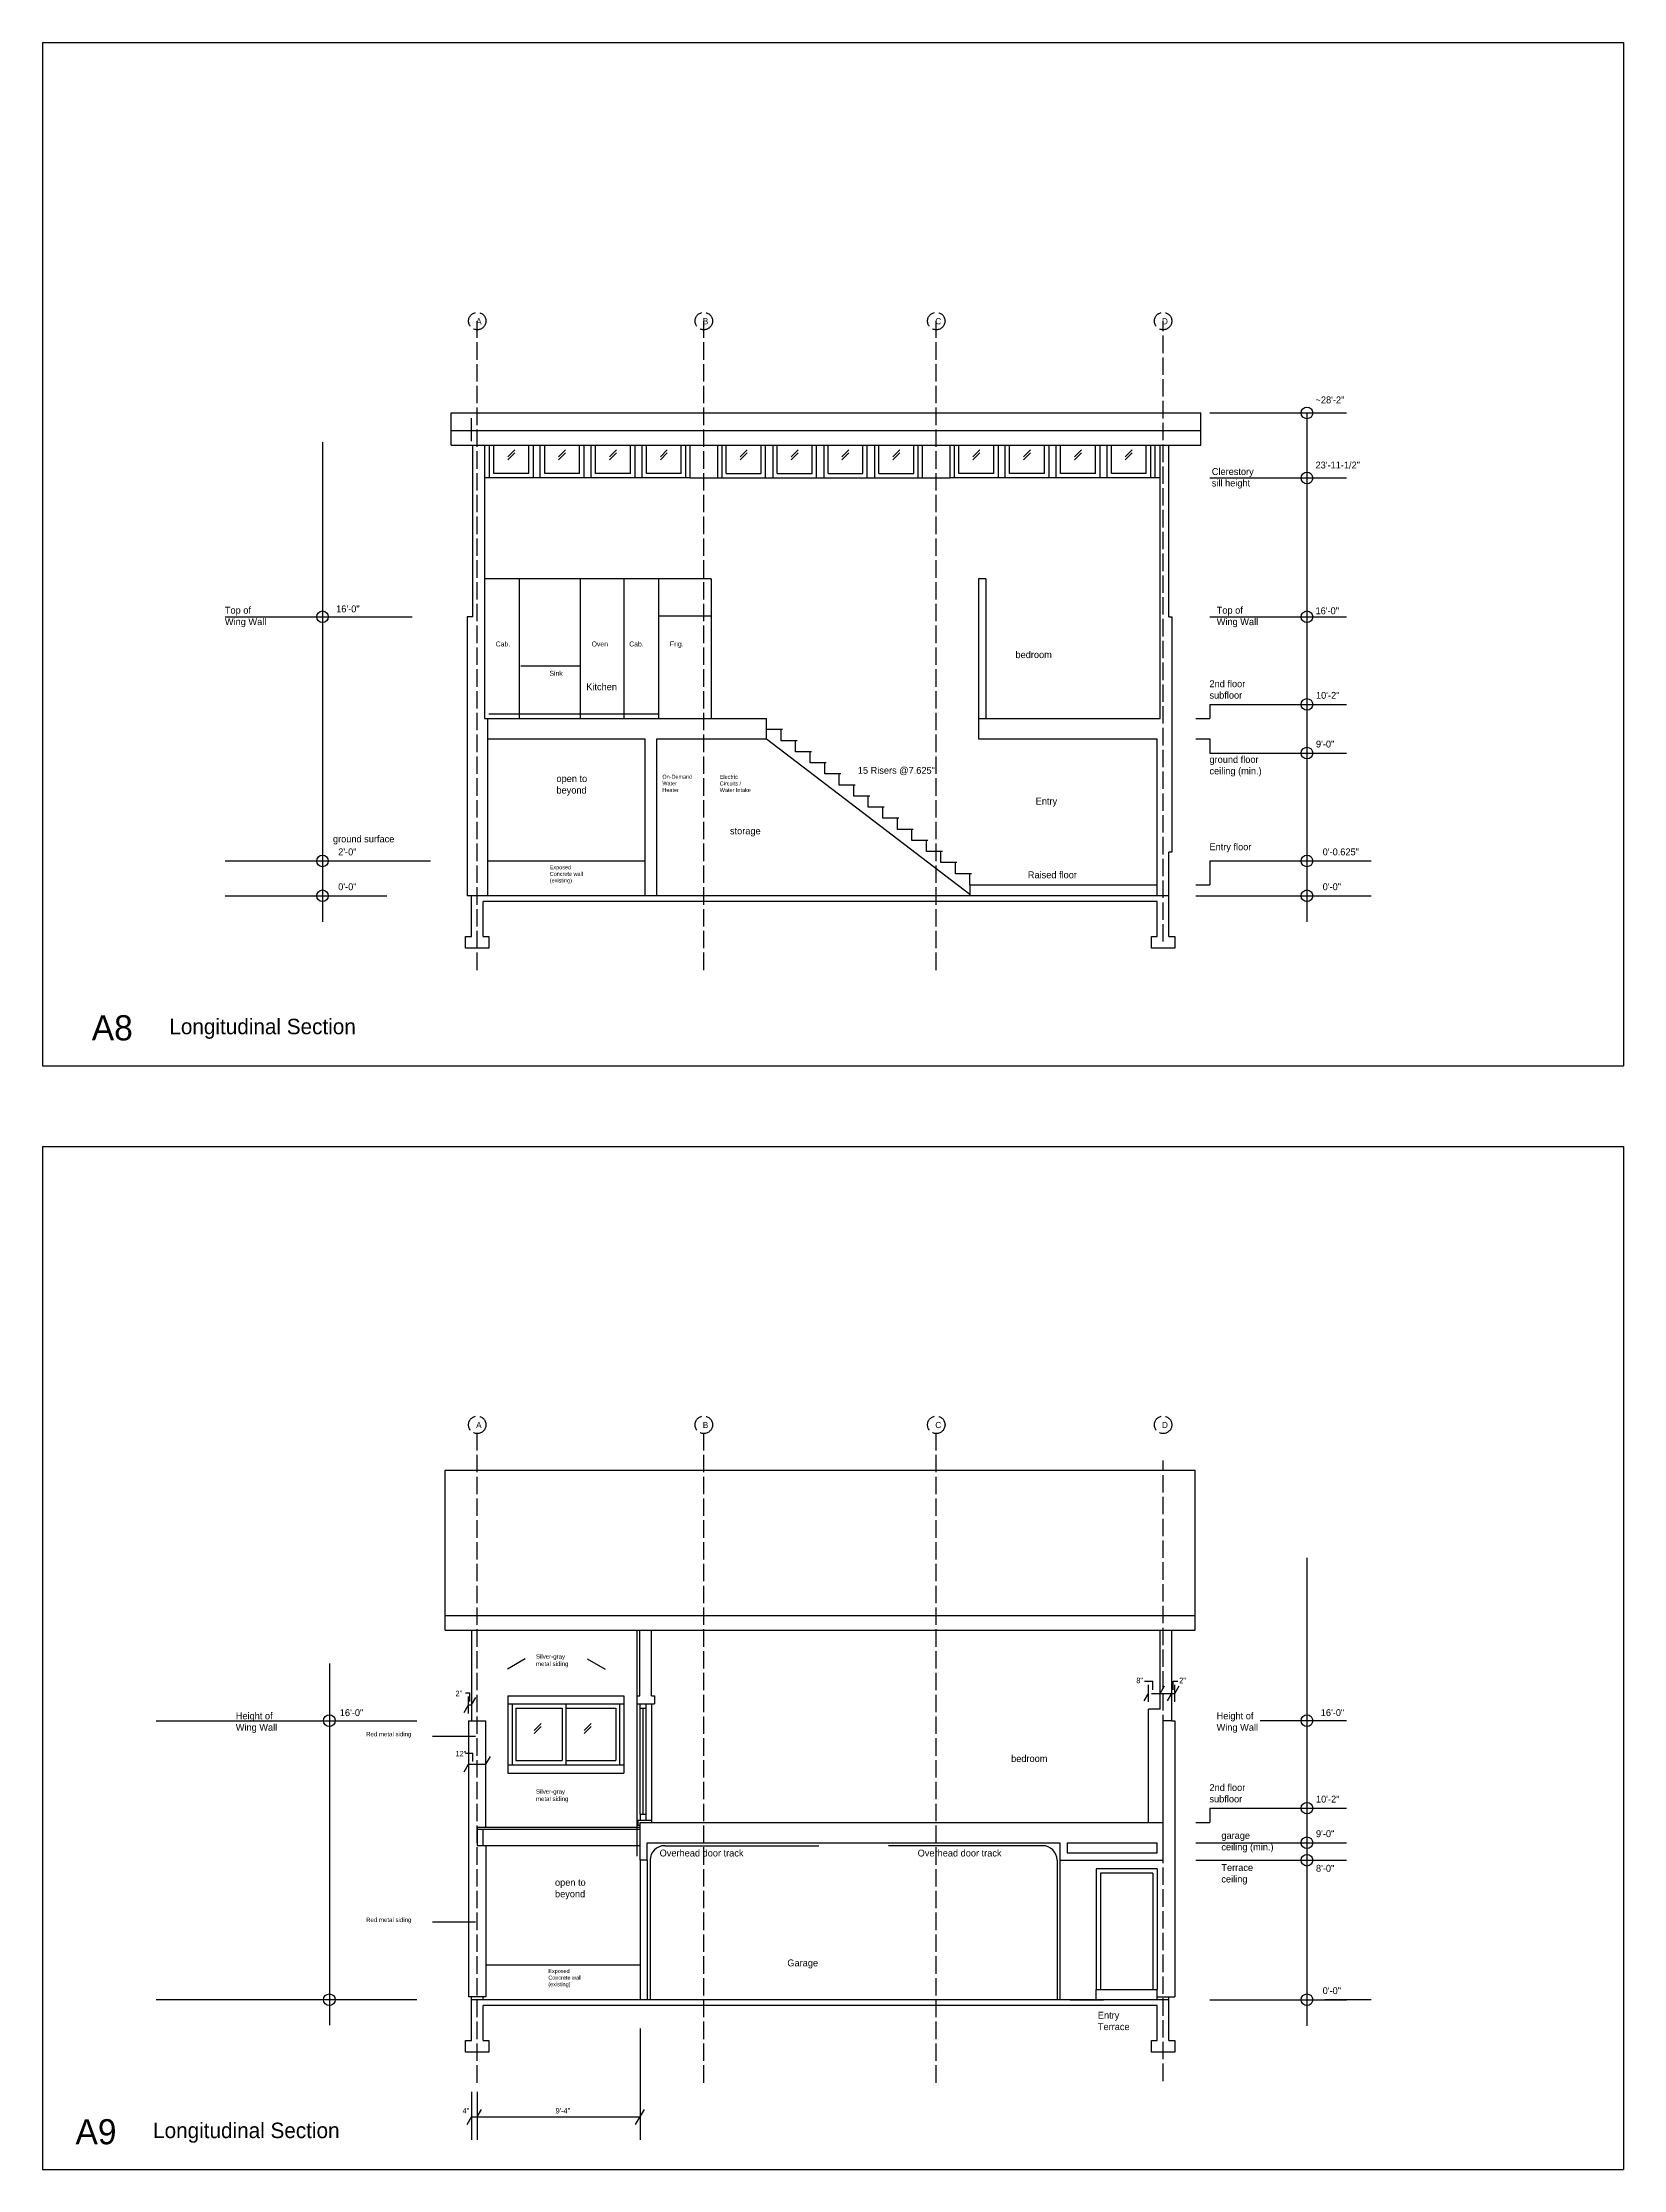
# Model space of a CAD drawing. Header units: inches. Extents: x -173 to 6851, y -308 to 3486.
# Drawn here: x 3365 to 4453, y 1971 to 3434 of the extents above; entities that cross this region are included whole.
import ezdxf

# ---------------------------------------------------------------- set-up
doc = ezdxf.new("R2010")
doc.units = ezdxf.units.IN
doc.header["$MEASUREMENT"] = 0
doc.linetypes.add('ACAD_ISO02W100', pattern=[15, 12, -3])
for name, color, linetype in [('const', 7, 'Continuous'), ('e1', 7, 'Continuous'), ('e2', 251, 'Continuous'), ('grid', 252, 'ACAD_ISO02W100'), ('millwork', 253, 'Continuous'), ('stairs', 140, 'Continuous'), ('walls', 7, 'Continuous')]:
    doc.layers.add(name, color=color, linetype=linetype)

msp = doc.modelspace()

# ---------------------------------------------------------------- linework, layer by layer
for p, q in [((3365.1, 3434.3), (3365.1, 2730.3)), ((3365.1, 3434.3), (4453.1, 3434.3)), ((4453.1, 3434.3), (4453.1, 2730.3)), ((3365.1, 2730.3), (4453.1, 2730.3)), ((3365.1, 2674.8), (3365.1, 1970.8)), ((3365.1, 2674.8), (4453.1, 2674.8)), ((4453.1, 2674.8), (4453.1, 1970.8)), ((3365.1, 1970.8), (4453.1, 1970.8))]:
    msp.add_line(p, q)
at = {"layer": 'const'}
for p, q in [((4123.3, 2293.2), (4126.3, 2298.4)), ((4134.3, 2298.4), (4137.3, 2303.5)), ((4139.3, 2293.2), (4142.3, 2298.4)), ((4144.3, 2298.4), (4147.3, 2303.5)), ((3655.3, 2285.2), (3658.3, 2290.4)), ((3660.3, 2290.4), (3663.3, 2295.5)), ((3670.3, 2249.7), (3673.3, 2254.9)), ((3655.3, 2244.5), (3658.3, 2249.7)), ((3657.3, 2001.7), (3660.3, 2006.9)), ((3664.3, 2006.9), (3667.3, 2012.1)), ((3773.3, 2001.7), (3779.3, 2012.1))]:
    msp.add_line(p, q, dxfattribs=at)
at = {"layer": 'e1'}
for p, q in [((4140.3, 3039.2), (4142.3, 3039.2)), ((3776.2, 2296.7), (3776.2, 2341.9)), ((3784.2, 2296.7), (3784.2, 2341.9)), ((4134.3, 2287.6), (4134.3, 2341.9)), ((4142.3, 2279.6), (4142.3, 2341.9)), ((3774.2, 2296.7), (3774.2, 2291.2)), ((3774.2, 2296.7), (3776.2, 2296.7)), ((3774.2, 2291.2), (3786.3, 2291.2)), ((3776.2, 2291.2), (3776.2, 2288.2)), ((3776.2, 2288.2), (3780.3, 2288.2)), ((3778.2, 2288.2), (3778.2, 2215.3)), ((3780.3, 2291.2), (3780.3, 2288.2)), ((3784.2, 2296.7), (3786.3, 2296.7)), ((3786.3, 2296.7), (3786.3, 2291.2)), ((4126.3, 2209.6), (4126.3, 2287.6)), ((4134.3, 2287.6), (4126.3, 2287.6)), ((4136.3, 2209.6), (4136.3, 2279.6)), ((4142.3, 2279.6), (4136.3, 2279.6)), ((3774.8, 2211.2), (3780.3, 2211.2)), ((3774.8, 2211.2), (3774.8, 2207.7)), ((3776.3, 2215.2), (3780.3, 2215.2)), ((3776.3, 2215.2), (3776.3, 2211.2)), ((3780.3, 2215.2), (3780.3, 2211.2)), ((3780.3, 2211.2), (3784.4, 2211.2)), ((3784.4, 2209.6), (3784.4, 2211.2)), ((3776.3, 2206.2), (3664.3, 2206.2)), ((3664.3, 2206.2), (3664.3, 2193.7)), ((3776.3, 2204.7), (3664.3, 2204.7)), ((3668.3, 2193.7), (3668.3, 2204.7)), ((3774.8, 2207.7), (3776.3, 2207.7)), ((3776.3, 2183.6), (3776.3, 2209.6)), ((3781.3, 2183.6), (3776.3, 2183.6))]:
    msp.add_line(p, q, dxfattribs=at)
at = {"layer": 'e2'}
for p, q in [((4168.4, 3179.5), (4262.5, 3179.5)), ((4235.3, 3179.5), (4235.3, 2829.3)), ((3660.3, 3160.1), (3660.3, 3175.8)), ((3557.8, 3159.4), (3557.8, 2829.3)), ((3672.7, 3134.7), (3672.7, 3157.4)), ((3675.7, 3137.7), (3675.7, 3157.4)), ((3685.3, 3149.3), (3690.1, 3154.1)), ((3685.3, 3147.3), (3690.1, 3152.1)), ((3699.7, 3137.7), (3699.7, 3157.4)), ((3702.7, 3157.4), (3702.7, 3134.7)), ((3707.7, 3134.7), (3707.7, 3157.4)), ((3710.7, 3137.7), (3710.7, 3157.4)), ((3720.3, 3149.3), (3725.1, 3154.1)), ((3720.3, 3147.3), (3725.1, 3152.1)), ((3734.7, 3137.7), (3734.7, 3157.4)), ((3737.7, 3157.4), (3737.7, 3134.7)), ((3742.7, 3134.7), (3742.7, 3157.4)), ((3745.7, 3137.7), (3745.7, 3157.4)), ((3755.3, 3149.3), (3760.1, 3154.1)), ((3755.3, 3147.3), (3760.1, 3152.1)), ((3769.7, 3137.7), (3769.7, 3157.4)), ((3772.7, 3157.4), (3772.7, 3134.7)), ((3777.7, 3134.7), (3777.7, 3157.4)), ((3780.7, 3137.7), (3780.7, 3157.4)), ((3790.3, 3149.3), (3795.1, 3154.1)), ((3790.3, 3147.3), (3795.1, 3152.1)), ((3804.7, 3137.7), (3804.7, 3157.4)), ((3807.7, 3157.4), (3807.7, 3134.7)), ((3810.7, 3157.4), (3810.7, 3134.7)), ((3829.7, 3157.4), (3829.7, 3134.7)), ((3832.7, 3157.4), (3832.7, 3134.7)), ((3835.7, 3137.7), (3835.7, 3157.4)), ((3845.3, 3149.3), (3850.1, 3154.1)), ((3845.3, 3147.3), (3850.1, 3152.1)), ((3859.7, 3137.7), (3859.7, 3157.4)), ((3862.7, 3134.7), (3862.7, 3157.4)), ((3867.7, 3157.4), (3867.7, 3134.7)), ((3870.7, 3137.7), (3870.7, 3157.4)), ((3880.3, 3149.3), (3885.1, 3154.1)), ((3880.3, 3147.3), (3885.1, 3152.1)), ((3894.7, 3137.7), (3894.7, 3157.4)), ((3897.7, 3134.7), (3897.7, 3157.4)), ((3902.7, 3157.4), (3902.7, 3134.7)), ((3905.7, 3137.7), (3905.7, 3157.4)), ((3915.3, 3149.3), (3920.1, 3154.1)), ((3915.3, 3147.3), (3920.1, 3152.1)), ((3929.7, 3137.7), (3929.7, 3157.4)), ((3932.7, 3134.7), (3932.7, 3157.4)), ((3937.7, 3157.4), (3937.7, 3134.7)), ((3940.7, 3137.7), (3940.7, 3157.4)), ((3950.3, 3149.3), (3955.1, 3154.1)), ((3950.3, 3147.3), (3955.1, 3152.1)), ((3964.7, 3137.7), (3964.7, 3157.4)), ((3967.7, 3134.7), (3967.7, 3157.4)), ((3970.7, 3134.7), (3970.7, 3157.4)), ((3989.7, 3134.7), (3989.7, 3157.4)), ((3992.7, 3134.7), (3992.7, 3157.4)), ((3995.7, 3137.7), (3995.7, 3157.4)), ((4005.3, 3149.3), (4010.1, 3154.1)), ((4005.3, 3147.3), (4010.1, 3152.1)), ((4019.7, 3137.7), (4019.7, 3157.4)), ((4022.7, 3157.4), (4022.7, 3134.7)), ((4027.7, 3134.7), (4027.7, 3157.4)), ((4030.7, 3137.7), (4030.7, 3157.4)), ((4040.3, 3149.3), (4045.1, 3154.1)), ((4040.3, 3147.3), (4045.1, 3152.1)), ((4054.7, 3137.7), (4054.7, 3157.4)), ((4057.7, 3157.4), (4057.7, 3134.7)), ((4062.7, 3134.7), (4062.7, 3157.4)), ((4065.7, 3137.7), (4065.7, 3157.4)), ((4075.3, 3149.3), (4080.1, 3154.1)), ((4075.3, 3147.3), (4080.1, 3152.1)), ((4089.7, 3137.7), (4089.7, 3157.4)), ((4092.7, 3157.4), (4092.7, 3134.7)), ((4097.7, 3134.7), (4097.7, 3157.4)), ((4100.7, 3137.7), (4100.7, 3157.4)), ((4110.3, 3149.3), (4115.1, 3154.1)), ((4110.3, 3147.3), (4115.1, 3152.1)), ((4124.7, 3137.7), (4124.7, 3157.4)), ((4127.7, 3157.4), (4127.7, 3134.7)), ((4130.7, 3157.4), (4130.7, 3134.7)), ((3810.7, 3134.7), (3669.3, 3134.7)), ((3699.7, 3137.7), (3675.7, 3137.7)), ((3734.7, 3137.7), (3710.7, 3137.7)), ((3769.7, 3137.7), (3745.7, 3137.7)), ((3804.7, 3137.7), (3780.7, 3137.7)), ((3810.7, 3134.7), (3829.7, 3134.7)), ((3829.7, 3134.7), (3989.7, 3134.7)), ((3835.7, 3137.7), (3859.7, 3137.7)), ((3870.7, 3137.7), (3894.7, 3137.7)), ((3897.7, 3134.7), (3902.7, 3134.7)), ((3905.7, 3137.7), (3929.7, 3137.7)), ((3940.7, 3137.7), (3964.7, 3137.7)), ((4130.7, 3134.7), (3989.7, 3134.7)), ((4019.7, 3137.7), (3995.7, 3137.7)), ((4054.7, 3137.7), (4030.7, 3137.7)), ((4062.7, 3134.7), (4057.7, 3134.7)), ((4089.7, 3137.7), (4065.7, 3137.7)), ((4124.7, 3137.7), (4100.7, 3137.7)), ((4134.3, 3134.7), (4130.7, 3134.7)), ((4168.4, 3134.7), (4262.5, 3134.7)), ((3825.3, 3065.2), (3669.3, 3065.2)), ((3693.3, 2969.2), (3693.3, 3065.2)), ((3735.3, 2969.2), (3735.3, 3065.2)), ((3765.3, 2969.2), (3765.3, 3065.2)), ((3789.3, 2969.2), (3789.3, 3065.2)), ((3825.3, 3065.2), (3825.3, 2969.2)), ((3490.9, 3039.2), (3619.6, 3039.2)), ((3825.3, 3039.7), (3789.3, 3039.7)), ((4168.4, 3039.2), (4262.5, 3039.2)), ((3735.3, 3005.2), (3694.3, 3005.2)), ((3789.3, 2972.2), (3672.3, 2972.2)), ((4168.4, 2978.9), (4262.5, 2978.9)), ((4168.4, 2978.9), (4168.4, 2969.2)), ((4158.9, 2969.2), (4168.4, 2969.2)), ((4158.9, 2955.2), (4168.4, 2955.2)), ((4168.4, 2955.2), (4168.4, 2945.4)), ((4168.4, 2945.4), (4262.5, 2945.4)), ((3490.9, 2871.2), (3632.1, 2871.2)), ((3671.3, 2871.2), (3779.8, 2871.2)), ((4168.4, 2871.2), (4262.5, 2871.2)), ((4168.4, 2871.2), (4168.4, 2854.8)), ((4247.7, 2871.2), (4279.6, 2871.2)), ((4158.9, 2854.8), (4168.4, 2854.8)), ((3490.9, 2847.2), (3585, 2847.2)), ((3570.2, 2847.2), (3602, 2847.2)), ((4158.9, 2847.2), (4262.5, 2847.2)), ((4247.7, 2847.2), (4279.6, 2847.2)), ((4235.3, 2391.6), (4235.3, 2069.7)), ((3660.3, 2341.9), (3660.3, 2279.6)), ((3774.2, 2341.9), (3774.2, 2296.7)), ((3562.5, 2319), (3562.5, 2070.2)), ((3697.3, 2322.1), (3685, 2315.1)), ((3740, 2322.1), (3752.4, 2315.1)), ((3656.1, 2298.7), (3659.3, 2298.7)), ((3659.3, 2292.9), (3659.3, 2298.7)), ((4123.4, 2306.7), (4129.3, 2306.7)), ((4126.3, 2292.5), (4126.3, 2304.2)), ((4128.3, 2298.4), (4144.3, 2298.4)), ((4129.3, 2300.9), (4129.3, 2306.7)), ((4143.3, 2306.7), (4146.4, 2306.7)), ((4143.3, 2300.9), (4143.3, 2306.7)), ((4144.3, 2292.5), (4144.3, 2304.2)), ((3658.3, 2284.5), (3658.3, 2296.2)), ((3658.3, 2290.4), (3660.3, 2290.4)), ((3685.4, 2296.7), (3685.4, 2243.6)), ((3685.4, 2296.7), (3765.2, 2296.7)), ((3685.4, 2291.2), (3765.2, 2291.2)), ((3685.4, 2291.2), (3685.4, 2249.2)), ((3688.4, 2291.2), (3688.4, 2249.2)), ((3690.9, 2288.2), (3722.8, 2288.2)), ((3690.9, 2288.2), (3690.9, 2252.2)), ((3722.8, 2288.2), (3722.8, 2252.2)), ((3725.3, 2291.2), (3725.3, 2249.2)), ((3725.3, 2288.2), (3759.7, 2288.2)), ((3759.7, 2288.2), (3759.7, 2252.2)), ((3762.2, 2291.2), (3762.2, 2249.2)), ((3765.2, 2296.7), (3765.2, 2243.6)), ((3774.2, 2291.2), (3774.2, 2186.3)), ((3776.2, 2288.2), (3776.2, 2215.3)), ((3780.2, 2288.2), (3780.2, 2215.3)), ((3784.3, 2291.2), (3784.3, 2211.2)), ((3443.4, 2279.6), (3622.6, 2279.6)), ((3633.5, 2269), (3663, 2269)), ((3658.3, 2279.6), (3658.3, 2089.6)), ((3658.3, 2279.6), (3670.3, 2279.6)), ((3658.3, 2279.6), (3660.3, 2279.6)), ((3670.3, 2206.2), (3670.3, 2279.6)), ((3703.5, 2272.8), (3708.3, 2277.6)), ((3703.5, 2270.8), (3708.3, 2275.6)), ((3737.9, 2272.8), (3742.7, 2277.6)), ((3737.9, 2270.8), (3742.7, 2275.6)), ((4142.3, 2279.6), (4144.3, 2279.6)), ((4144.3, 2279.6), (4144.3, 2089.6)), ((4262.5, 2279.6), (4203, 2279.6)), ((3656.1, 2257.3), (3661.3, 2257.3)), ((3661.3, 2251.5), (3661.3, 2257.3)), ((3670.3, 2243.9), (3670.3, 2255.5)), ((3658.3, 2249.7), (3670.3, 2249.7)), ((3685.4, 2249.2), (3765.2, 2249.2)), ((3685.4, 2243.6), (3765.2, 2243.6)), ((3690.9, 2252.2), (3722.8, 2252.2)), ((3725.3, 2252.2), (3759.7, 2252.2)), ((4168.4, 2219.4), (4262.5, 2219.4)), ((4168.4, 2219.4), (4168.4, 2209.6)), ((4158.9, 2209.6), (4168.4, 2209.6)), ((4158.9, 2195.6), (4262.5, 2195.6)), ((3668.3, 2193.7), (3776.3, 2193.7)), ((3670.3, 2193.7), (3670.3, 2089.6)), ((3776.3, 2183.6), (3776.3, 2087.6)), ((3781.3, 2183.6), (3781.3, 2087.6)), ((3793.3, 2193.6), (3899.3, 2193.6)), ((4053.3, 2193.6), (3947.3, 2193.6)), ((4065.3, 2183.6), (4065.3, 2087.6)), ((4158.9, 2183.6), (4262.5, 2183.6)), ((4132.3, 2177.6), (4090.3, 2177.6)), ((4090.3, 2177.6), (4090.3, 2094.6)), ((4093.3, 2174.6), (4093.3, 2094.6)), ((4129.3, 2174.6), (4093.3, 2174.6)), ((4129.3, 2174.6), (4129.3, 2094.6)), ((4132.3, 2177.6), (4132.3, 2094.6)), ((3633.5, 2141.2), (3663, 2141.2)), ((3670.3, 2111.6), (3776.3, 2111.6)), ((4090.3, 2094.6), (4132.3, 2094.6)), ((4090.3, 2087.6), (4090.3, 2094.6)), ((4132.3, 2087.6), (4132.3, 2094.6)), ((3622.6, 2087.6), (3443.4, 2087.6)), ((3670.3, 2089.6), (3658.3, 2089.6)), ((3660.3, 2087.6), (3660.3, 2089.6)), ((3668.3, 2087.6), (3668.3, 2089.6)), ((4132.3, 2089.6), (4144.3, 2089.6)), ((4140.3, 2087.6), (4140.3, 2089.6)), ((4168.4, 2087.6), (4262.5, 2087.6)), ((4247.7, 2087.7), (4279.6, 2087.7)), ((3776.3, 2067.9), (3776.3, 1991.2)), ((3660.3, 2024.3), (3660.3, 1991.2)), ((3664.3, 2024.3), (3664.3, 1991.2)), ((3660.3, 2006.9), (3776.3, 2006.9)), ((3664.3, 2006.9), (3776.3, 2006.9))]:
    msp.add_line(p, q, dxfattribs=at)
for centre in [(4235.3, 3179.5), (4235.3, 3134.7), (3557.8, 3039.2), (4235.3, 3039.2), (4235.3, 2978.9), (4235.3, 2945.4), (3557.8, 2871.2), (4235.3, 2871.2), (3557.8, 2847.2), (4235.3, 2847.2), (3562.5, 2279.6), (4235.3, 2279.6), (4235.3, 2219.4), (4235.3, 2195.6), (4235.3, 2183.6), (3562.5, 2087.6), (4235.3, 2087.6)]:
    msp.add_circle(centre, 4, dxfattribs=at)
for centre, start, end in [((3793.3, 2183.6), 90, 180), ((4053.3, 2183.6), 0, 90)]:
    msp.add_arc(centre, 10, start, end, dxfattribs=at)
at = {"layer": 'grid'}
for p, q in [((3664.3, 2796.1), (3664.3, 3242.7)), ((3820.2, 2796.1), (3820.2, 3242.7)), ((3980.2, 2796.1), (3980.2, 3242.7)), ((4136.3, 2815.7), (4136.3, 3242.7)), ((3664.3, 2030.5), (3664.3, 2477.2)), ((3820.2, 2030.5), (3820.2, 2477.2)), ((3980.2, 2030.5), (3980.2, 2477.2)), ((4136.3, 2031.6), (4136.3, 2458.6))]:
    msp.add_line(p, q, dxfattribs=at)
for centre in [(3664.3, 3242.7), (3820.2, 3242.7), (3980.2, 3242.7), (4136.3, 3242.7), (3664.3, 2483.2), (3820.2, 2483.2), (3980.2, 2483.2), (4136.3, 2483.2)]:
    msp.add_circle(centre, 6, dxfattribs=at)
at = {"layer": 'millwork'}
for p, q in [((3646.3, 3167.4), (3646.3, 3179.5)), ((3646.3, 3179.5), (4162.3, 3179.5)), ((4162.3, 3167.4), (4162.3, 3179.5)), ((3642.3, 2351.9), (3642.3, 2451.9)), ((3642.3, 2451.9), (4158.3, 2451.9)), ((4158.3, 2351.9), (4158.3, 2451.9))]:
    msp.add_line(p, q, dxfattribs=at)
at = {"layer": 'stairs'}
for p, q in [((3874.4, 2961.6), (3863.4, 2961.6)), ((3873.4, 2953.9), (3873.4, 2961.6)), ((3884.4, 2953.9), (3873.4, 2953.9)), ((3883.4, 2946.3), (3883.4, 2953.9)), ((3894.4, 2946.3), (3883.4, 2946.3)), ((3893.4, 2938.7), (3893.4, 2946.3)), ((3904.4, 2938.7), (3893.4, 2938.7)), ((3903.4, 2931.1), (3903.4, 2938.7)), ((3914.4, 2931.1), (3903.4, 2931.1)), ((3913.4, 2923.4), (3913.4, 2931.1)), ((3924.4, 2923.4), (3913.4, 2923.4)), ((3923.4, 2915.8), (3923.4, 2923.4)), ((3934.4, 2915.8), (3923.4, 2915.8)), ((3933.4, 2908.2), (3933.4, 2915.8)), ((3944.4, 2908.2), (3933.4, 2908.2)), ((3943.4, 2900.6), (3943.4, 2908.2)), ((3954.4, 2900.6), (3943.4, 2900.6)), ((3953.4, 2892.9), (3953.4, 2900.6)), ((3964.4, 2892.9), (3953.4, 2892.9)), ((3963.4, 2885.3), (3963.4, 2892.9)), ((3974.4, 2885.3), (3963.4, 2885.3)), ((3973.4, 2877.7), (3973.4, 2885.3)), ((3984.4, 2877.7), (3973.4, 2877.7)), ((3983.4, 2870.1), (3983.4, 2877.7)), ((3994.4, 2870.1), (3983.4, 2870.1)), ((3993.4, 2862.4), (3993.4, 2870.1)), ((4004.4, 2862.4), (3993.4, 2862.4)), ((4003.4, 2854.8), (4003.4, 2862.4))]:
    msp.add_line(p, q, dxfattribs=at)
at = {"layer": 'walls'}
for p, q in [((3646.3, 3157.4), (3646.3, 3167.4)), ((3646.3, 3167.4), (4162.3, 3167.4)), ((4162.3, 3157.4), (4162.3, 3167.4)), ((3646.3, 3157.4), (4162.3, 3157.4)), ((3661.3, 3039.2), (3661.3, 3157.4)), ((3669.3, 3157.4), (3669.3, 2969.2)), ((4134.3, 2969.2), (4134.3, 3157.4)), ((4140.3, 3039.2), (4140.3, 3157.4)), ((4009.3, 3065.2), (4009.3, 2955.2)), ((4014.3, 3065.2), (4009.3, 3065.2)), ((4014.3, 3065.2), (4014.3, 2969.2)), ((3657.3, 3039.2), (3657.3, 2847.2)), ((3661.3, 3039.2), (3657.3, 3039.2)), ((4142.3, 3039.2), (4142.3, 2877.2)), ((3669.3, 2969.2), (3863.4, 2969.2)), ((3671.3, 2969.2), (3671.3, 2847.2)), ((3863.4, 2955.2), (3863.4, 2969.2)), ((4009.3, 2969.2), (4134.3, 2969.2)), ((3671.3, 2955.2), (3779.8, 2955.2)), ((3779.8, 2847.2), (3779.8, 2955.2)), ((3787.8, 2847.2), (3787.8, 2955.2)), ((3787.8, 2955.2), (3863.4, 2955.2)), ((3863.4, 2955.2), (4003.4, 2848.4)), ((4009.3, 2955.2), (4132.3, 2955.2)), ((4132.3, 2847.2), (4132.3, 2955.2)), ((4140.3, 2819.2), (4140.3, 2877.2)), ((4142.3, 2877.2), (4140.3, 2877.2)), ((4003.4, 2854.8), (4003.4, 2847.2)), ((4003.4, 2854.8), (4132.3, 2854.8)), ((4140.3, 2847.2), (3657.3, 2847.2)), ((3660.3, 2819.2), (3660.3, 2847.2)), ((4132.3, 2843.2), (3668.3, 2843.2)), ((3668.3, 2819.2), (3668.3, 2843.2)), ((4132.3, 2819.2), (4132.3, 2843.2)), ((3656.3, 2819.2), (3660.3, 2819.2)), ((3656.3, 2811.2), (3656.3, 2819.2)), ((3672.3, 2811.2), (3656.3, 2811.2)), ((3668.3, 2819.2), (3672.3, 2819.2)), ((3672.3, 2819.2), (3672.3, 2811.2)), ((4128.3, 2811.2), (4128.3, 2819.2)), ((4128.3, 2819.2), (4132.3, 2819.2)), ((4144.3, 2811.2), (4128.3, 2811.2)), ((4140.3, 2819.2), (4144.3, 2819.2)), ((4144.3, 2819.2), (4144.3, 2811.2)), ((3642.3, 2341.9), (3642.3, 2351.9)), ((3642.3, 2351.9), (4158.3, 2351.9)), ((3642.3, 2341.9), (4158.3, 2341.9)), ((4158.3, 2341.9), (4158.3, 2351.9)), ((3776.3, 2209.6), (4136.3, 2209.6)), ((3781.3, 2195.6), (4065.3, 2195.6)), ((3781.3, 2183.6), (3781.3, 2195.6)), ((4065.3, 2195.6), (4065.3, 2183.6)), ((4070.3, 2195.6), (4070.3, 2188.6)), ((4070.3, 2195.6), (4132.3, 2195.6)), ((4132.3, 2188.6), (4132.3, 2195.6)), ((4136.3, 2183.6), (4136.3, 2209.6)), ((3664.3, 2193.7), (3668.3, 2193.7)), ((3783.3, 2183.6), (3783.3, 2087.6)), ((4063.3, 2183.6), (4063.3, 2087.6)), ((4065.3, 2183.6), (4136.3, 2183.6)), ((4070.3, 2188.6), (4132.3, 2188.6)), ((4140.3, 2087.6), (3660.3, 2087.6)), ((3660.3, 2059.6), (3660.3, 2087.6)), ((4132.3, 2083.6), (3668.3, 2083.6)), ((3668.3, 2059.6), (3668.3, 2083.6)), ((4072.3, 2087.6), (4095.3, 2087.6)), ((4132.3, 2059.6), (4132.3, 2083.6)), ((4140.3, 2059.6), (4140.3, 2087.6)), ((3656.3, 2059.6), (3660.3, 2059.6)), ((3656.3, 2051.6), (3656.3, 2059.6)), ((3672.3, 2051.6), (3656.3, 2051.6)), ((3668.3, 2059.6), (3672.3, 2059.6)), ((3672.3, 2059.6), (3672.3, 2051.6)), ((4128.3, 2051.6), (4128.3, 2059.6)), ((4128.3, 2059.6), (4132.3, 2059.6)), ((4144.3, 2051.6), (4128.3, 2051.6)), ((4140.3, 2059.6), (4144.3, 2059.6)), ((4144.3, 2059.6), (4144.3, 2051.6))]:
    msp.add_line(p, q, dxfattribs=at)

# ---------------------------------------------------------------- texts
at = {"layer": 'const', "attachment_point": 1}
for s, insert, char_height, width in [('A', (3663.5, 3244.7), 4.26, 1625.197), ('B', (3819.5, 3244.7), 4.26, 1625.197), ('C', (3979.5, 3244.7), 4.26, 1625.197), ('D', (4135.5, 3244.7), 4.26, 1625.197), ('~28\'-2"', (4241.2, 3190.8), 4.74, 1805.775), ('Clerestory^Jsill height', (4169.8, 3141.5), 4.736, 1805.775), ('23\'-11-1/2"', (4241.2, 3146), 4.736, 1805.775), ('\\PTop of\\PWing Wall', (3490.6, 3054), 4.74, 1805.775), ('16\'-0"', (3567.2, 3047), 4.74, 1805.775), ('\\PTop of\\PWing Wall', (4173.2, 3054), 4.74, 1805.775), ('\\P16\'-0"', (4241.2, 3053.6), 4.74, 1805.775), ('\\pt3.4098;Cab.', (3677, 3022.2), 3.41, 1300.158), ('\\pt3.4098;Oven', (3743, 3022.2), 3.41, 1300.158), ('\\pt3.4098;Cab.', (3768.9, 3022.2), 3.41, 1300.158), ('\\pt3.4098;Frig.', (3796.9, 3022.2), 3.41, 1300.158), ('bedroom', (4034.7, 3015.5), 4.74, 1805.775), ('\\pt3.4098;Sink', (3714, 3002), 3.41, 1300.158), ('Kitchen', (3739.3, 2993.4), 4.74, 1805.775), ('2nd floor^Jsubfloor', (4168.2, 2995.5), 4.736, 1805.775), ('10\'-2"', (4241.5, 2987.5), 4.74, 1805.775), ('ground floor^Jceiling (min.)', (4168.2, 2943.4), 4.736, 1805.775), ('9\'-0"', (4241.5, 2954), 4.74, 1805.775), ('open to^Jbeyond', (3718.8, 2930.2), 4.736, 1805.775), ('\\pt2.7279;On-Demand^JWater^JHeater', (3791.7, 2930.5), 2.728, 1040.126), ('\\pt2.7279;Electric^JCircuits /^JWater Intake', (3831.2, 2930.4), 2.728, 1040.126), ('15 Risers @7.625"', (3926.2, 2935.9), 4.736, 1805.775), ('Entry', (4048.6, 2914.7), 4.74, 1805.775), ('ground surface', (3565, 2888.7), 4.736, 1805.775), ('storage', (3838.2, 2894.2), 4.74, 1805.775), ('Entry floor', (4168.2, 2883.3), 4.736, 1805.775), ('2\'-0"', (3568.6, 2879.8), 4.74, 1805.775), ('0\'-0.625"', (4246.1, 2879.8), 4.74, 1805.775), ('0\'-0"', (3568.6, 2855.8), 4.74, 1805.775), ('\\pt2.7279;Exposed^JConcrete wall^J(existing)', (3714.2, 2868.2), 2.728, 1040.126), ('Raised floor', (4043.2, 2864), 4.736, 1805.775), ('0\'-0"', (4246.1, 2855.8), 4.74, 1805.775), ('A8', (3399, 2765), 17.26, 6582.049), ('Longitudinal Section', (3452.4, 2762.6), 10.656, 4062.993), ('A', (3663.5, 2485.2), 4.26, 1625.197), ('B', (3819.5, 2485.2), 4.26, 1625.197), ('C', (3979.5, 2485.2), 4.26, 1625.197), ('D', (4135.5, 2485.2), 4.26, 1625.197), ('Silver-gray^Jmetal siding', (3704.7, 2325.3), 3.031, 1155.696), ('2"', (3649.3, 2300.2), 3.79, 1444.62), ('8"', (4117.9, 2309.2), 3.79, 1444.62), ('2"', (4147.4, 2309.2), 3.79, 1444.62), ('Height of \\PWing Wall', (3498.1, 2285.3), 4.74, 1805.775), ('16\'-0"', (3569.7, 2287.5), 4.74, 1805.775), ('Height of \\PWing Wall', (4173.1, 2285.3), 4.74, 1805.775), ('16\'-0"', (4244.8, 2287.5), 4.74, 1805.775), ('Red metal siding', (3587.8, 2271.9), 3.031, 1155.696), ('12"', (3649.3, 2258.8), 3.79, 1444.62), ('bedroom', (4031.7, 2255.9), 4.74, 1805.775), ('Silver-gray^Jmetal siding', (3704.7, 2232.4), 3.031, 1155.696), ('2nd floor^Jsubfloor', (4168.2, 2236), 4.736, 1805.775), ('10\'-2"', (4241.5, 2228), 4.74, 1805.775), ('garage^Jceiling (min.)', (4176.4, 2203), 4.736, 1805.775), ('9\'-0"', (4241.5, 2204.2), 4.74, 1805.775), ('Overhead door track', (3789.8, 2190.9), 4.736, 1805.775), ('Overhead door track', (3967.4, 2190.9), 4.736, 1805.775), ('Terrace^Jceiling', (4176.4, 2180.9), 4.736, 1805.775), ('open to^Jbeyond', (3717.8, 2170.7), 4.736, 1805.775), ('8\'-0"', (4241.5, 2180.4), 4.74, 1805.775), ('Red metal siding', (3587.8, 2144.1), 3.031, 1155.696), ('\\pt2.7279;Exposed^JConcrete wall^J(existing)', (3713.2, 2108.7), 2.728, 1040.126), ('Garage', (3877.7, 2115.3), 4.74, 1805.775), ('0\'-0"', (4246.1, 2096.2), 4.74, 1805.775), ('Entry^JTerrace', (4091.4, 2079.3), 4.736, 1805.775), ('A9', (3387.8, 2005.4), 17.26, 6582.049), ('4"', (3654.2, 2013.1), 3.79, 1444.62), ('9\'-4"', (3718.2, 2013.1), 3.79, 1444.62), ('Longitudinal Section', (3441.2, 2003), 10.656, 4062.993)]:
    msp.add_mtext(s, dxfattribs=dict(at, insert=insert, char_height=char_height, width=width))

doc.saveas('drawing.dxf')
